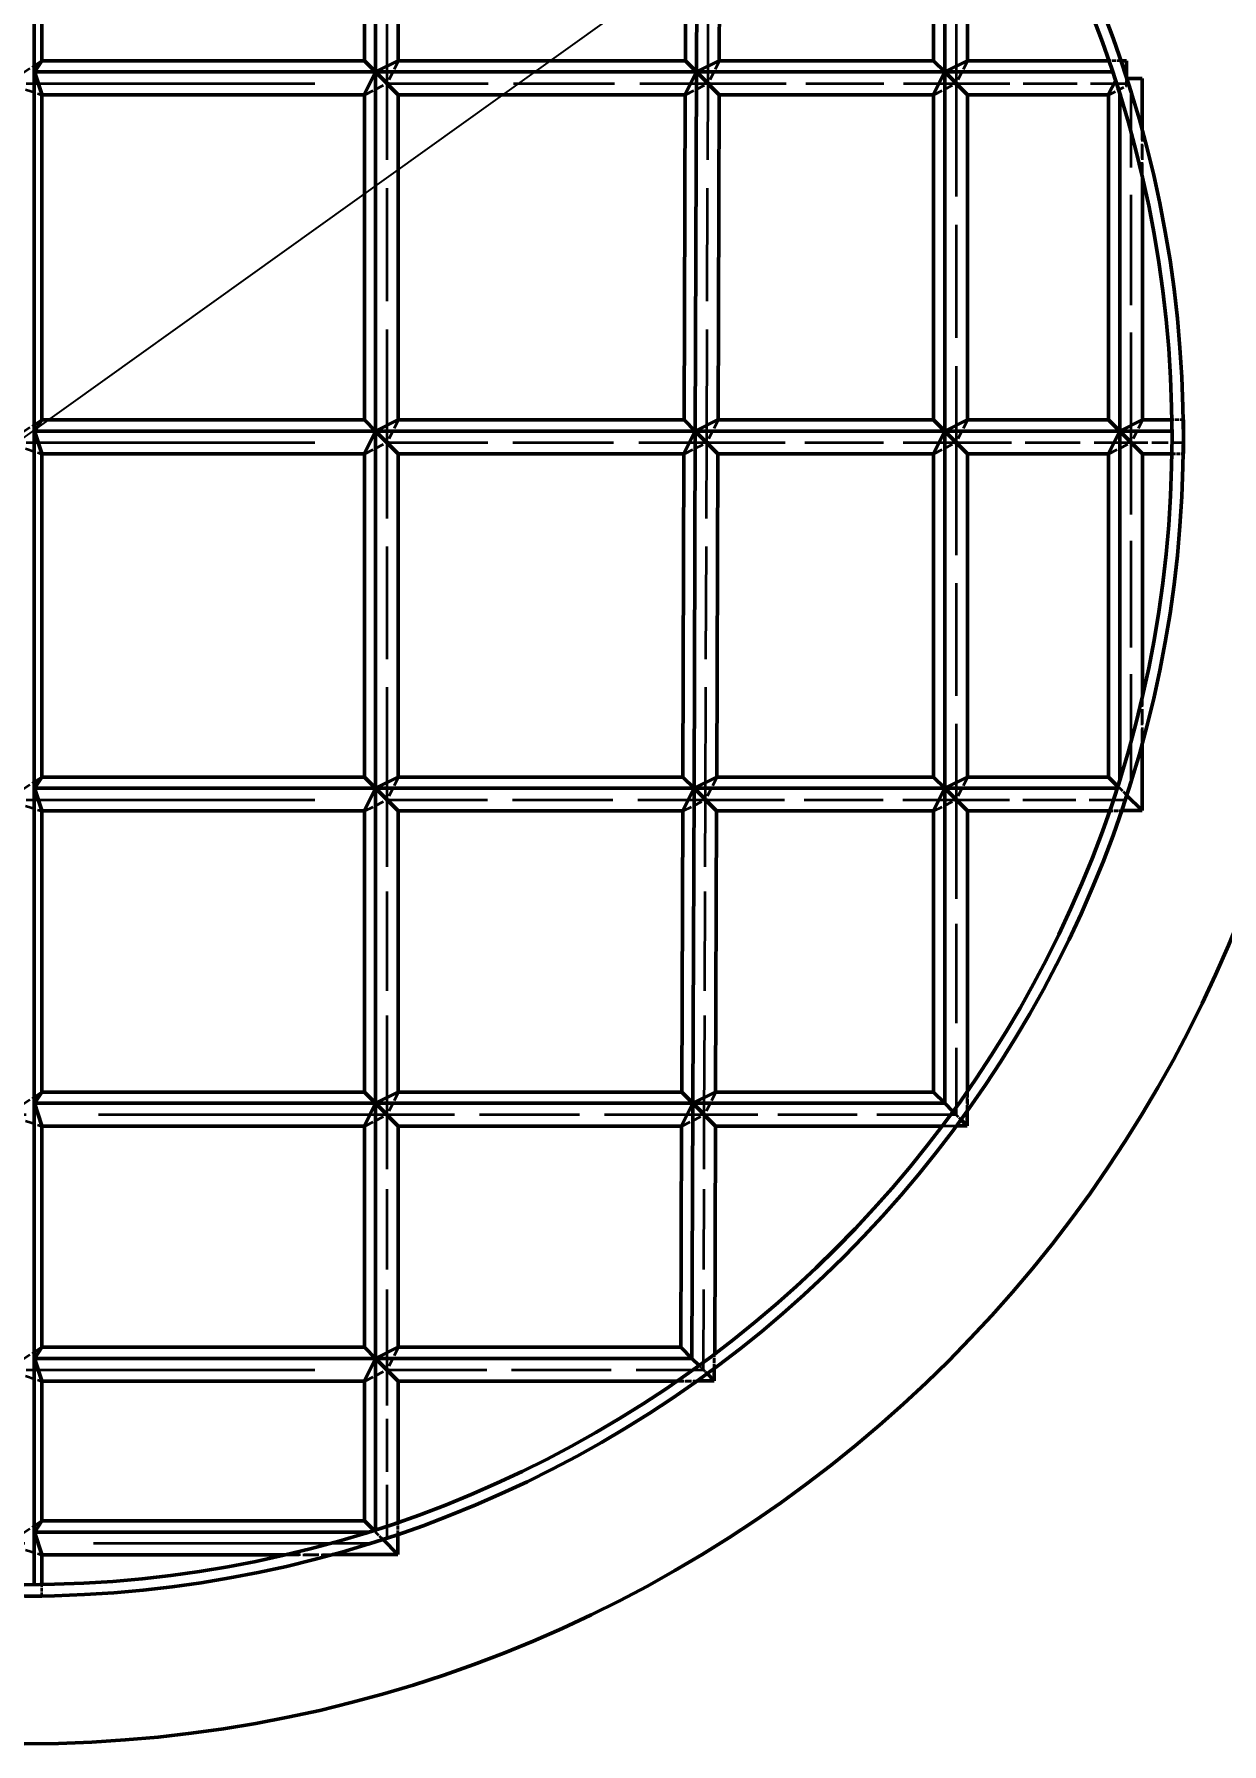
# Model space of a CAD drawing. Header units: millimetres. Extents: x 0 to 19008, y 0 to 13560.
# Drawn here: x 11213 to 11770, y 7329 to 8131 of the extents above; entities that cross this region are included whole.
import ezdxf

# ---------------------------------------------------------------- set-up
doc = ezdxf.new("R2010")
doc.units = ezdxf.units.MM
doc.header["$LTSCALE"] = 32
doc.linetypes.add('DASHED', pattern=[0.2067, 0.1654, -0.0413])
for name, color, linetype, lineweight in [('可见 (ISO)', 7, 'Continuous', 50), ('尺寸 (ISO)', 7, 'Continuous', 25), ('隐藏 (ISO)', 7, 'DASHED', 35)]:
    doc.layers.add(name, color=color, linetype=linetype, lineweight=lineweight)
doc.styles.add('注释文本 (ISO)', font='TAHOMA.TTF')
doc.dimstyles.new('默认 (GB)', dxfattribs={"dimscale": 32, "dimtxt": 3.5, "dimasz": 4, "dimexe": 5, "dimexo": 0, "dimgap": 0.75, "dimtad": 1, "dimrnd": 1e-08, "dimdsep": 46, "dimtxsty": '注释文本 (ISO)', "dimblk": 'Filled-1', "dimcen": 0.09, "dimdle": 10, "dimclrd": 256, "dimclre": 256, "dimclrt": 256, "dimaunit": 1, "dimadec": 3, "dimazin": 2, "dimtfac": 1, "dimtmove": 0, "dimatfit": 3, "dimldrblk": 'Filled-1', "dimfxl": 1, "dimtolj": 1, "dimtzin": 0, "dimlwd": -1, "dimlwe": -1, "dimarcsym": 0})

# ---------------------------------------------------------------- blocks, each defined once
blk = doc.blocks.new('Filled-1')
at = {"color": 0}
for p, q in [((0, 0), (-1, 0.125)), ((-1, 0.125), (-1, -0.125)), ((-1, 0), (0, 0)), ((-1, -0.125), (0, 0))]:
    blk.add_line(p, q, dxfattribs=at)
at = {"color": 0, "flags": 128}
blk.add_lwpolyline([(-1, -0.125), (0, 0), (-1, 0.125), (-1, -0.125)], dxfattribs=at)
at = {"color": 0}
blk.add_solid([(-1, -0.125), (0, 0), (-1, 0.125), (-1, -0.125)], dxfattribs=at)
blk = doc.blocks.new('*D36')
at = {"layer": 'Defpoints', "color": 0, "transparency": 16777216}
for p in [(11707.29, 8299.32), (10709.6, 7585.64)]:
    blk.add_point(p, dxfattribs=at)
at = {"layer": '尺寸 (ISO)', "transparency": 16777216}
for p, q in [((11707.29, 8299.32), (12348.26, 8757.83)), ((10813.71, 7660.11), (11603.18, 8224.85))]:
    blk.add_line(p, q, dxfattribs=at)
at = {"layer": '尺寸 (ISO)', "transparency": 16777216, "xscale": 128, "yscale": 128, "zscale": 128}
for p, rotation in [((11707.29, 8299.32), 35.57748099014895), ((10709.6, 7585.64), 215.5774809901489)]:
    blk.add_blockref('Filled-1', p, dxfattribs=dict(at, rotation=rotation))
at = {"layer": '尺寸 (ISO)', "transparency": 16777216, "insert": (11914.78, 8620.6), "char_height": 112, "attachment_point": 1, "rotation": 35.57748, "style": '注释文本 (ISO)'}
blk.add_mtext('\\A1;∅1150', dxfattribs=at)

msp = doc.modelspace()

# ---------------------------------------------------------------- linework, layer by layer
at = {"layer": '可见 (ISO)'}
for p, q in [((11212.9445, 8481.1314), (11212.9445, 7403.8357)), ((11373.1844, 8113.7224), (11373.1844, 8261.9228)), ((11523.8854, 8113.7224), (11524.4158, 8261.9228)), ((11640.3779, 8259.1039), (11640.3779, 8113.7224)), ((11216.4461, 8251.436), (11216.4461, 8118.9837)), ((11367.9232, 8118.9837), (11367.9232, 8251.436)), ((11383.839, 8118.9837), (11383.839, 8251.2682)), ((11518.6429, 8118.9837), (11519.117, 8251.436)), ((11534.5588, 8118.9837), (11535.0323, 8251.2682)), ((11635.1167, 8251.436), (11635.1167, 8118.9837)), ((11651.0325, 8249.5325), (11651.0325, 8118.9837)), ((11212.9705, 8113.7224), (11216.4461, 8118.9837)), ((11212.9705, 8113.7224), (11373.1844, 8113.7224)), ((11216.4461, 8103.2356), (11212.9705, 8113.7224)), ((11216.4461, 8118.9837), (11367.9232, 8118.9837)), ((11367.9232, 8118.9837), (11373.1844, 8113.7224)), ((11373.1844, 8113.7224), (11367.9232, 8103.2356)), ((11373.1844, 8113.7224), (11383.6712, 8118.9837)), ((11373.1844, 8113.7224), (11523.8854, 8113.7224)), ((11383.839, 8103.0678), (11373.1844, 8113.7224)), ((11373.1844, 7945.2223), (11373.1844, 8113.7224)), ((11383.6712, 8118.9837), (11518.6429, 8118.9837)), ((11523.8854, 8113.7224), (11518.5866, 8103.2356)), ((11518.6429, 8118.9837), (11523.8854, 8113.7224)), ((11523.2823, 7945.2223), (11523.8854, 8113.7224)), ((11523.8854, 8113.7224), (11534.3911, 8118.9837)), ((11523.8854, 8113.7224), (11640.3779, 8113.7224)), ((11534.5019, 8103.0678), (11523.8854, 8113.7224)), ((11534.3911, 8118.9837), (11635.1167, 8118.9837)), ((11635.1167, 8118.9837), (11640.3779, 8113.7224)), ((11640.3779, 8113.7224), (11635.1167, 8103.2356)), ((11640.3779, 8113.7224), (11650.8647, 8118.9837)), ((11640.3779, 8113.7224), (11719.1701, 8113.7224)), ((11651.0325, 8103.0678), (11640.3779, 8113.7224)), ((11640.3779, 8113.7224), (11640.3779, 7945.2223)), ((11650.8647, 8118.9837), (11717.3758, 8118.9837)), ((11723.0175, 8118.9837), (11725.8208, 8118.9837)), ((11724.7921, 8113.7224), (11725.8208, 8113.7224)), ((11725.8208, 8118.9837), (11725.8208, 8113.7224)), ((11725.8208, 8113.7224), (11725.8208, 8110.5888)), ((11720.535, 8109.5963), (11717.3439, 8103.2356)), ((11725.8208, 8110.5888), (11733.092, 8110.5888)), ((11733.092, 8110.5888), (11733.092, 8086.2984)), ((11216.4461, 8103.2356), (11216.4461, 7950.4835)), ((11216.4461, 8103.0678), (11367.9232, 8103.0678)), ((11367.9232, 7950.4835), (11367.9232, 8103.2356)), ((11383.839, 8103.0678), (11518.5859, 8103.0678)), ((11383.839, 7950.4835), (11383.839, 8103.0678)), ((11518.0398, 7950.4835), (11518.5866, 8103.2356)), ((11533.9558, 7950.4835), (11534.5019, 8103.0678)), ((11534.5019, 8103.0678), (11635.1167, 8103.0678)), ((11635.1167, 8103.2356), (11635.1167, 7950.4835)), ((11651.0325, 8103.0678), (11717.3439, 8103.0678)), ((11651.0325, 8103.0678), (11651.0325, 7950.4835)), ((11717.3439, 7950.4835), (11717.3439, 8103.2356)), ((11722.6051, 7945.2223), (11722.6051, 8103.1143)), ((11733.2597, 7950.4835), (11733.2597, 8063.8607)), ((11212.9705, 7945.2223), (11216.4461, 7950.4835)), ((11212.9705, 7945.2223), (11373.1844, 7945.2223)), ((11216.4461, 7934.7355), (11212.9705, 7945.2223)), ((11216.4461, 7950.4835), (11367.9232, 7950.4835)), ((11367.9232, 7950.4835), (11373.1844, 7945.2223)), ((11373.1844, 7945.2223), (11367.9232, 7934.7355)), ((11373.1844, 7945.2223), (11383.6712, 7950.4835)), ((11373.1844, 7777.594), (11373.1844, 7945.2223)), ((11373.1844, 7945.2223), (11523.2823, 7945.2223)), ((11383.839, 7934.5677), (11373.1844, 7945.2223)), ((11383.6712, 7950.4835), (11518.0398, 7950.4835)), ((11523.2823, 7945.2223), (11517.9835, 7934.7355)), ((11518.0398, 7950.4835), (11523.2823, 7945.2223)), ((11522.6823, 7777.594), (11523.2823, 7945.2223)), ((11523.2823, 7945.2223), (11533.788, 7950.4835)), ((11533.8988, 7934.5677), (11523.2823, 7945.2223)), ((11523.2823, 7945.2223), (11640.3779, 7945.2223)), ((11533.788, 7950.4835), (11635.1167, 7950.4835)), ((11635.1167, 7950.4835), (11640.3779, 7945.2223)), ((11640.3779, 7945.2223), (11635.1167, 7934.7355)), ((11640.3779, 7945.2223), (11650.8647, 7950.4835)), ((11651.0325, 7934.5677), (11640.3779, 7945.2223)), ((11640.3779, 7945.2223), (11722.6051, 7945.2223)), ((11640.3779, 7945.2223), (11640.3779, 7777.594)), ((11650.8647, 7950.4835), (11717.3439, 7950.4835)), ((11717.3439, 7950.4835), (11722.6051, 7945.2223)), ((11722.6051, 7945.2223), (11717.3439, 7934.7355)), ((11722.6051, 7945.2223), (11733.092, 7950.4835)), ((11733.2597, 7934.5677), (11722.6051, 7945.2223)), ((11722.6051, 7945.2223), (11747.1058, 7945.2223)), ((11722.6051, 7781.8528), (11722.6051, 7945.2223)), ((11733.092, 7950.4835), (11747.0533, 7950.4835)), ((11752.3873, 7950.4835), (11752.4461, 7950.4835)), ((11752.4392, 7945.2223), (11752.4461, 7945.2223)), ((11752.4461, 7950.4835), (11752.4461, 7945.2223)), ((11752.4461, 7945.2223), (11752.4461, 7942.4835)), ((11752.4461, 7942.4835), (11752.4461, 7934.7355)), ((11216.4461, 7934.7355), (11216.4461, 7782.8552)), ((11216.4461, 7934.5677), (11367.9232, 7934.5677)), ((11367.9232, 7782.8552), (11367.9232, 7934.7355)), ((11383.839, 7782.8552), (11383.839, 7934.5677)), ((11383.839, 7934.5677), (11517.9829, 7934.5677)), ((11517.4399, 7782.8552), (11517.9835, 7934.7355)), ((11533.3558, 7782.8552), (11533.8988, 7934.5677)), ((11533.8988, 7934.5677), (11635.1167, 7934.5677)), ((11635.1167, 7934.7355), (11635.1167, 7782.8552)), ((11651.0325, 7934.5677), (11717.3439, 7934.5677)), ((11651.0325, 7934.5677), (11651.0325, 7782.8552)), ((11717.3439, 7782.8552), (11717.3439, 7934.7355)), ((11733.2597, 7934.5677), (11747.0546, 7934.5677)), ((11733.2597, 7821.1064), (11733.2597, 7934.5677)), ((11752.4461, 7934.7355), (11752.3909, 7934.7355)), ((11733.092, 7798.6687), (11733.092, 7767.1072)), ((11212.9705, 7777.594), (11216.4461, 7782.8552)), ((11216.4461, 7782.8552), (11367.9232, 7782.8552)), ((11367.9232, 7782.8552), (11373.1844, 7777.594)), ((11373.1844, 7777.594), (11383.6712, 7782.8552)), ((11383.6712, 7782.8552), (11517.4399, 7782.8552)), ((11517.4399, 7782.8552), (11522.6823, 7777.594)), ((11522.6823, 7777.594), (11533.188, 7782.8552)), ((11533.188, 7782.8552), (11635.1167, 7782.8552)), ((11635.1167, 7782.8552), (11640.3779, 7777.594)), ((11640.3779, 7777.594), (11650.8647, 7782.8552)), ((11650.8647, 7782.8552), (11717.3439, 7782.8552)), ((11717.3439, 7782.8552), (11721.5828, 7778.6163)), ((11212.9705, 7777.594), (11373.1844, 7777.594)), ((11216.4461, 7767.1072), (11212.9705, 7777.594)), ((11373.1844, 7777.594), (11367.9232, 7767.1072)), ((11373.1844, 7629.7219), (11373.1844, 7777.594)), ((11373.1844, 7777.594), (11522.6823, 7777.594)), ((11383.839, 7766.9394), (11373.1844, 7777.594)), ((11522.6823, 7777.594), (11517.3835, 7767.1072)), ((11522.1531, 7629.7219), (11522.6823, 7777.594)), ((11522.6823, 7777.594), (11640.3779, 7777.594)), ((11533.2989, 7766.9394), (11522.6823, 7777.594)), ((11640.3779, 7777.594), (11635.1167, 7767.1072)), ((11640.3779, 7777.594), (11721.2552, 7777.594)), ((11651.0325, 7766.9394), (11640.3779, 7777.594)), ((11640.3779, 7777.594), (11640.3779, 7629.7219)), ((11725.8208, 7774.3783), (11733.092, 7767.1072)), ((11216.4461, 7767.1072), (11216.4461, 7634.9831)), ((11216.4461, 7766.9394), (11367.9232, 7766.9394)), ((11367.9232, 7634.9831), (11367.9232, 7767.1072)), ((11383.839, 7634.9831), (11383.839, 7766.9394)), ((11383.839, 7766.9394), (11517.3829, 7766.9394)), ((11516.9107, 7634.9831), (11517.3835, 7767.1072)), ((11532.8266, 7634.9831), (11533.2989, 7766.9394)), ((11533.2989, 7766.9394), (11635.1167, 7766.9394)), ((11635.1167, 7767.1072), (11635.1167, 7634.9831)), ((11651.0325, 7766.9394), (11717.7064, 7766.9394)), ((11651.0325, 7766.9394), (11651.0325, 7635.4346)), ((11733.092, 7767.1072), (11723.4015, 7767.1072)), ((11212.9705, 7629.7219), (11216.4461, 7634.9831)), ((11367.9232, 7634.9831), (11216.4461, 7634.9831)), ((11367.9232, 7634.9831), (11373.1844, 7629.7219)), ((11373.1844, 7629.7219), (11383.6712, 7634.9831)), ((11516.9107, 7634.9831), (11383.6712, 7634.9831)), ((11516.9107, 7634.9831), (11522.1531, 7629.7219)), ((11522.1531, 7629.7219), (11532.6588, 7634.9831)), ((11635.1167, 7634.9831), (11532.6588, 7634.9831)), ((11640.3779, 7629.7219), (11635.1167, 7634.9831)), ((11373.1844, 7629.7219), (11212.9705, 7629.7219)), ((11216.4461, 7619.2351), (11212.9705, 7629.7219)), ((11373.1844, 7629.7219), (11367.9232, 7619.2351)), ((11373.1844, 7510.0467), (11373.1844, 7629.7219)), ((11522.1531, 7629.7219), (11373.1844, 7629.7219)), ((11383.839, 7619.0673), (11373.1844, 7629.7219)), ((11522.1531, 7629.7219), (11516.8543, 7619.2351)), ((11521.7248, 7510.0467), (11522.1531, 7629.7219)), ((11640.3779, 7629.7219), (11522.1531, 7629.7219)), ((11532.7696, 7619.0673), (11522.1531, 7629.7219)), ((11644.2366, 7625.8632), (11640.3779, 7629.7219)), ((11650.8647, 7619.2351), (11648.0543, 7622.0454)), ((11650.8647, 7625.9369), (11650.8647, 7619.2351)), ((11216.4461, 7619.2351), (11216.4461, 7515.3079)), ((11367.9232, 7619.0673), (11216.4461, 7619.0673)), ((11367.9232, 7515.3079), (11367.9232, 7619.2351)), ((11383.839, 7515.3079), (11383.839, 7619.0673)), ((11516.8537, 7619.0673), (11383.839, 7619.0673)), ((11516.4823, 7515.3079), (11516.8543, 7619.2351)), ((11532.3868, 7512.1067), (11532.7696, 7619.0673)), ((11639.2171, 7619.0673), (11532.7696, 7619.0673)), ((11650.8647, 7619.2351), (11645.992, 7619.2351)), ((11212.9705, 7510.0467), (11216.4461, 7515.3079)), ((11216.4461, 7499.5598), (11212.9705, 7510.0467)), ((11212.9705, 7510.0467), (11373.1844, 7510.0467)), ((11216.4461, 7515.3079), (11367.9232, 7515.3079)), ((11367.9232, 7515.3079), (11373.1844, 7510.0467)), ((11373.1844, 7510.0467), (11367.9232, 7499.5598)), ((11373.1844, 7510.0467), (11383.6712, 7515.3079)), ((11373.1844, 7510.0467), (11521.7248, 7510.0467)), ((11383.839, 7499.3921), (11373.1844, 7510.0467)), ((11373.1844, 7429.6258), (11373.1844, 7510.0467)), ((11383.6712, 7515.3079), (11516.4823, 7515.3079)), ((11516.4823, 7515.3079), (11521.7248, 7510.0467)), ((11521.7248, 7510.0467), (11525.0664, 7506.693)), ((11528.8763, 7502.8695), (11532.1741, 7499.5598)), ((11532.1947, 7505.3076), (11532.1741, 7499.5598)), ((11216.4461, 7499.5598), (11216.4461, 7433.7369)), ((11216.4461, 7499.3921), (11367.9232, 7499.3921)), ((11367.9232, 7433.7369), (11367.9232, 7499.5598)), ((11383.839, 7499.3921), (11514.7657, 7499.3921)), ((11383.839, 7433.1712), (11383.839, 7499.3921)), ((11532.1741, 7499.5598), (11524.2856, 7499.5598)), ((11212.9705, 7428.4757), (11216.4461, 7433.7369)), ((11367.9232, 7433.7369), (11216.4461, 7433.7369)), ((11367.9232, 7433.7369), (11372.3133, 7429.3468)), ((11216.4461, 7417.9889), (11212.9705, 7428.4757)), ((11369.56, 7428.4757), (11212.9705, 7428.4757)), ((11376.5513, 7425.1088), (11383.6712, 7417.9889)), ((11383.6712, 7427.4766), (11383.6712, 7417.9889)), ((11216.4461, 7417.9889), (11216.4461, 7403.8763)), ((11216.4461, 7417.8211), (11330.4751, 7417.8211)), ((11383.6712, 7417.9889), (11352.8114, 7417.9889)), ((11212.9445, 7398.4835), (11208.4461, 7398.4835)), ((11212.9445, 7398.5021), (11212.9445, 7398.4835)), ((11216.4461, 7398.4835), (11212.9445, 7398.4835)), ((11216.4461, 7398.5424), (11216.4461, 7398.4835))]:
    msp.add_line(p, q, dxfattribs=at)
for radius in [613.3333, 544, 538.6667]:
    msp.add_circle((11208.4461, 7942.4835), radius, dxfattribs=at)
at = {"layer": '隐藏 (ISO)', "ltscale": 8.821049}
msp.add_line((11378.5778, 8108.3291), (11378.5778, 8256.5295), dxfattribs=at)
at = {"layer": '隐藏 (ISO)', "ltscale": 8.821105}
msp.add_line((11529.2594, 8108.3291), (11529.7899, 8256.5295), dxfattribs=at)
at = {"layer": '隐藏 (ISO)', "ltscale": 8.974282}
msp.add_line((11645.7713, 8259.1039), (11645.7713, 8108.3291), dxfattribs=at)
at = {"layer": '隐藏 (ISO)', "ltscale": 1.005109}
for p, q in [((11216.4461, 8118.9837), (11203.3199, 8110.3125)), ((11216.4461, 7950.4835), (11203.3199, 7941.8124)), ((11216.4461, 7782.8552), (11203.3199, 7774.1841)), ((11216.4461, 7634.9831), (11203.3199, 7626.312)), ((11216.4461, 7515.3079), (11203.3199, 7506.6368)), ((11216.4461, 7433.7369), (11203.3199, 7425.0658))]:
    msp.add_line(p, q, dxfattribs=at)
at = {"layer": '隐藏 (ISO)', "ltscale": 0.826433}
for p, q in [((11383.839, 8118.8159), (11378.5778, 8108.3291)), ((11651.0325, 8118.8159), (11645.7713, 8108.3291)), ((11368.091, 8103.0678), (11378.5778, 8108.3291)), ((11635.2844, 8103.0678), (11645.7713, 8108.3291)), ((11383.839, 7950.3158), (11378.5778, 7939.8289)), ((11651.0325, 7950.3158), (11645.7713, 7939.8289)), ((11733.2597, 7950.3158), (11727.9985, 7939.8289)), ((11368.091, 7934.5677), (11378.5778, 7939.8289)), ((11635.2844, 7934.5677), (11645.7713, 7939.8289)), ((11717.5117, 7934.5677), (11727.9985, 7939.8289)), ((11383.839, 7782.6874), (11378.5778, 7772.2006)), ((11651.0325, 7782.6874), (11645.7713, 7772.2006)), ((11368.091, 7766.9394), (11378.5778, 7772.2006)), ((11635.2844, 7766.9394), (11645.7713, 7772.2006)), ((11383.839, 7634.8153), (11378.5778, 7624.3285)), ((11368.091, 7619.0673), (11378.5778, 7624.3285)), ((11383.839, 7515.1401), (11378.5778, 7504.6533)), ((11368.091, 7499.3921), (11378.5778, 7504.6533))]:
    msp.add_line(p, q, dxfattribs=at)
at = {"layer": '隐藏 (ISO)', "ltscale": 0.015696}
for p, q in [((11383.6712, 8118.9837), (11383.839, 8118.8159)), ((11650.8647, 8118.9837), (11651.0325, 8118.8159)), ((11367.9232, 8103.2356), (11368.091, 8103.0678)), ((11635.1167, 8103.2356), (11635.2844, 8103.0678)), ((11717.3439, 8103.2356), (11717.5117, 8103.0678)), ((11383.6712, 7950.4835), (11383.839, 7950.3158)), ((11650.8647, 7950.4835), (11651.0325, 7950.3158)), ((11733.092, 7950.4835), (11733.2597, 7950.3158)), ((11367.9232, 7934.7355), (11368.091, 7934.5677)), ((11635.1167, 7934.7355), (11635.2844, 7934.5677)), ((11717.3439, 7934.7355), (11717.5117, 7934.5677)), ((11383.6712, 7782.8552), (11383.839, 7782.6874)), ((11650.8647, 7782.8552), (11651.0325, 7782.6874)), ((11367.9232, 7767.1072), (11368.091, 7766.9394)), ((11635.1167, 7767.1072), (11635.2844, 7766.9394)), ((11383.6712, 7634.9831), (11383.839, 7634.8153)), ((11367.9232, 7619.2351), (11368.091, 7619.0673)), ((11383.6712, 7515.3079), (11383.839, 7515.1401)), ((11367.9232, 7499.5598), (11368.091, 7499.3921))]:
    msp.add_line(p, q, dxfattribs=at)
at = {"layer": '隐藏 (ISO)', "ltscale": 0.009887}
for p, q in [((11383.839, 8118.8159), (11383.839, 8118.9837)), ((11534.5582, 8118.8159), (11534.5588, 8118.9837)), ((11651.0325, 8118.9837), (11651.0325, 8118.8159)), ((11367.9232, 8103.0678), (11368.091, 8103.0678)), ((11518.5859, 8103.0678), (11518.7537, 8103.0678)), ((11635.1167, 8103.0678), (11635.2844, 8103.0678)), ((11717.3439, 8103.0678), (11717.5117, 8103.0678)), ((11383.839, 7950.3158), (11383.839, 7950.4835)), ((11533.9552, 7950.3158), (11533.9558, 7950.4835)), ((11651.0325, 7950.4835), (11651.0325, 7950.3158)), ((11733.2597, 7950.3158), (11733.2597, 7950.4835)), ((11367.9232, 7934.5677), (11368.091, 7934.5677)), ((11517.9829, 7934.5677), (11518.1507, 7934.5677)), ((11635.1167, 7934.5677), (11635.2844, 7934.5677)), ((11717.3439, 7934.5677), (11717.5117, 7934.5677)), ((11383.839, 7782.6874), (11383.839, 7782.8552)), ((11533.3552, 7782.6874), (11533.3558, 7782.8552)), ((11651.0325, 7782.8552), (11651.0325, 7782.6874)), ((11367.9232, 7766.9394), (11368.091, 7766.9394)), ((11517.3829, 7766.9394), (11517.5507, 7766.9394)), ((11635.1167, 7766.9394), (11635.2844, 7766.9394)), ((11383.839, 7634.8153), (11383.839, 7634.9831)), ((11532.826, 7634.8153), (11532.8266, 7634.9831)), ((11368.091, 7619.0673), (11367.9232, 7619.0673)), ((11517.0215, 7619.0673), (11516.8537, 7619.0673)), ((11383.839, 7515.1401), (11383.839, 7515.3079)), ((11367.9232, 7499.3921), (11368.091, 7499.3921))]:
    msp.add_line(p, q, dxfattribs=at)
at = {"layer": '隐藏 (ISO)', "ltscale": 0.827282}
for p, q in [((11534.5582, 8118.8159), (11529.2594, 8108.3291)), ((11518.7537, 8103.0678), (11529.2594, 8108.3291)), ((11533.9552, 7950.3158), (11528.6564, 7939.8289)), ((11518.1507, 7934.5677), (11528.6564, 7939.8289)), ((11533.3552, 7782.6874), (11528.0564, 7772.2006)), ((11517.5507, 7766.9394), (11528.0564, 7772.2006)), ((11532.826, 7634.8153), (11527.5272, 7624.3285)), ((11517.0215, 7619.0673), (11527.5272, 7624.3285))]:
    msp.add_line(p, q, dxfattribs=at)
at = {"layer": '隐藏 (ISO)', "ltscale": 0.015673}
for p, q in [((11534.3911, 8118.9837), (11534.5582, 8118.8159)), ((11518.5866, 8103.2356), (11518.7537, 8103.0678)), ((11533.788, 7950.4835), (11533.9552, 7950.3158)), ((11517.9835, 7934.7355), (11518.1507, 7934.5677)), ((11533.188, 7782.8552), (11533.3552, 7782.6874)), ((11517.3835, 7767.1072), (11517.5507, 7766.9394)), ((11532.6588, 7634.9831), (11532.826, 7634.8153)), ((11516.8543, 7619.2351), (11517.0215, 7619.0673))]:
    msp.add_line(p, q, dxfattribs=at)
at = {"layer": '隐藏 (ISO)', "ltscale": 0.3357}
msp.add_line((11723.0175, 8118.9837), (11717.3758, 8118.9837), dxfattribs=at)
at = {"layer": '隐藏 (ISO)', "ltscale": 25.611359}
for p, q in [((11039.7703, 8108.3291), (11378.5778, 8108.3291)), ((11039.7703, 7939.8289), (11378.5778, 7939.8289)), ((11039.7703, 7772.2006), (11378.5778, 7772.2006)), ((11378.5778, 7624.3285), (11039.7703, 7624.3285)), ((11039.7703, 7504.6533), (11378.5778, 7504.6533))]:
    msp.add_line(p, q, dxfattribs=at)
at = {"layer": '隐藏 (ISO)', "ltscale": 0.883092}
for p, q in [((11203.3199, 8107.334), (11216.1921, 8103.0678)), ((11203.3199, 7938.8338), (11216.1921, 7934.5677)), ((11203.3199, 7771.2055), (11216.1921, 7766.9394)), ((11203.3199, 7623.3334), (11216.1921, 7619.0673)), ((11203.3199, 7503.6582), (11216.1921, 7499.3921)), ((11203.3199, 7422.0872), (11216.1921, 7417.8211))]:
    msp.add_line(p, q, dxfattribs=at)
at = {"layer": '隐藏 (ISO)', "ltscale": 8.968738}
msp.add_line((11378.5778, 8108.3291), (11529.2594, 8108.3291), dxfattribs=at)
at = {"layer": '隐藏 (ISO)', "ltscale": 10.029325}
for p, q in [((11378.5778, 7939.8289), (11378.5778, 8108.3291)), ((11645.7713, 8108.3291), (11645.7713, 7939.8289))]:
    msp.add_line(p, q, dxfattribs=at)
at = {"layer": '隐藏 (ISO)', "ltscale": 10.02939}
msp.add_line((11528.6564, 7939.8289), (11529.2594, 8108.3291), dxfattribs=at)
at = {"layer": '隐藏 (ISO)', "ltscale": 6.934889}
msp.add_line((11529.2594, 8108.3291), (11645.7713, 8108.3291), dxfattribs=at)
at = {"layer": '隐藏 (ISO)', "ltscale": 4.764592}
msp.add_line((11645.7713, 8108.3291), (11725.8208, 8108.3291), dxfattribs=at)
at = {"layer": '隐藏 (ISO)', "ltscale": 0.654796}
msp.add_line((11717.5117, 8103.0678), (11725.8208, 8107.2365), dxfattribs=at)
at = {"layer": '隐藏 (ISO)', "ltscale": 0.004783}
msp.add_line((11725.7388, 8110.5888), (11725.8208, 8110.5888), dxfattribs=at)
at = {"layer": '隐藏 (ISO)', "ltscale": 0.007623}
msp.add_line((11725.8208, 8110.5067), (11725.7388, 8110.5888), dxfattribs=at)
at = {"layer": '隐藏 (ISO)', "ltscale": 0.194549}
msp.add_line((11725.8208, 8107.2365), (11725.8208, 8110.5067), dxfattribs=at)
at = {"layer": '隐藏 (ISO)', "ltscale": 9.755739}
msp.add_line((11727.9985, 7939.8289), (11727.9985, 8103.7327), dxfattribs=at)
at = {"layer": '隐藏 (ISO)', "ltscale": 0.01935}
for p, q in [((11216.1921, 8103.0678), (11216.4461, 8103.2356)), ((11216.1921, 7934.5677), (11216.4461, 7934.7355)), ((11216.1921, 7766.9394), (11216.4461, 7767.1072)), ((11216.1921, 7619.0673), (11216.4461, 7619.2351)), ((11216.1921, 7499.3921), (11216.4461, 7499.5598)), ((11216.1921, 7417.8211), (11216.4461, 7417.9889))]:
    msp.add_line(p, q, dxfattribs=at)
at = {"layer": '隐藏 (ISO)', "ltscale": 0.015018}
for p, q in [((11216.1921, 8103.0678), (11216.4461, 8103.0678)), ((11216.1921, 7934.5677), (11216.4461, 7934.5677)), ((11216.1921, 7766.9394), (11216.4461, 7766.9394)), ((11216.4461, 7619.0673), (11216.1921, 7619.0673)), ((11216.1921, 7499.3921), (11216.4461, 7499.3921)), ((11216.1921, 7417.8211), (11216.4461, 7417.8211))]:
    msp.add_line(p, q, dxfattribs=at)
at = {"layer": '隐藏 (ISO)', "ltscale": 1.292387}
for p, q in [((11733.092, 8064.5839), (11733.092, 8086.2984)), ((11733.092, 7798.6687), (11733.092, 7820.3832))]:
    msp.add_line(p, q, dxfattribs=at)
at = {"layer": '隐藏 (ISO)', "ltscale": 1.298917}
for p, q in [((11733.2597, 8063.8607), (11733.2597, 8085.6849)), ((11733.2597, 7799.2822), (11733.2597, 7821.1064))]:
    msp.add_line(p, q, dxfattribs=at)
at = {"layer": '隐藏 (ISO)', "ltscale": 0.317384}
for p, q in [((11752.3873, 7950.4835), (11747.0533, 7950.4835)), ((11216.4461, 7398.5424), (11216.4461, 7403.8763))]:
    msp.add_line(p, q, dxfattribs=at)
at = {"layer": '隐藏 (ISO)', "ltscale": 9.977435}
for p, q in [((11378.5778, 7772.2006), (11378.5778, 7939.8289)), ((11645.7713, 7939.8289), (11645.7713, 7772.2006))]:
    msp.add_line(p, q, dxfattribs=at)
at = {"layer": '隐藏 (ISO)', "ltscale": 8.932842}
msp.add_line((11378.5778, 7939.8289), (11528.6564, 7939.8289), dxfattribs=at)
at = {"layer": '隐藏 (ISO)', "ltscale": 9.977499}
msp.add_line((11528.0564, 7772.2006), (11528.6564, 7939.8289), dxfattribs=at)
at = {"layer": '隐藏 (ISO)', "ltscale": 6.970785}
msp.add_line((11528.6564, 7939.8289), (11645.7713, 7939.8289), dxfattribs=at)
at = {"layer": '隐藏 (ISO)', "ltscale": 4.894211}
msp.add_line((11645.7713, 7939.8289), (11727.9985, 7939.8289), dxfattribs=at)
at = {"layer": '隐藏 (ISO)', "ltscale": 1.454678}
msp.add_line((11727.9985, 7939.8289), (11752.4396, 7939.8289), dxfattribs=at)
at = {"layer": '隐藏 (ISO)', "ltscale": 9.439728}
msp.add_line((11727.9985, 7781.2344), (11727.9985, 7939.8289), dxfattribs=at)
at = {"layer": '隐藏 (ISO)', "ltscale": 0.317383}
msp.add_line((11747.0546, 7934.5677), (11752.3885, 7934.5677), dxfattribs=at)
at = {"layer": '隐藏 (ISO)', "ltscale": 0.317382}
msp.add_line((11747.057, 7934.7355), (11752.3909, 7934.7355), dxfattribs=at)
at = {"layer": '隐藏 (ISO)', "ltscale": 0.398884}
for p, q in [((11725.8208, 7774.3783), (11721.5828, 7778.6163)), ((11376.5513, 7425.1088), (11372.3133, 7429.3468))]:
    msp.add_line(p, q, dxfattribs=at)
at = {"layer": '隐藏 (ISO)', "ltscale": 8.801508}
for p, q in [((11378.5778, 7624.3285), (11378.5778, 7772.2006)), ((11645.7713, 7772.2006), (11645.7713, 7624.3285))]:
    msp.add_line(p, q, dxfattribs=at)
at = {"layer": '隐藏 (ISO)', "ltscale": 8.897133}
msp.add_line((11378.5778, 7772.2006), (11528.0564, 7772.2006), dxfattribs=at)
at = {"layer": '隐藏 (ISO)', "ltscale": 8.801564}
msp.add_line((11527.5272, 7624.3285), (11528.0564, 7772.2006), dxfattribs=at)
at = {"layer": '隐藏 (ISO)', "ltscale": 7.006495}
msp.add_line((11528.0564, 7772.2006), (11645.7713, 7772.2006), dxfattribs=at)
at = {"layer": '隐藏 (ISO)', "ltscale": 4.722174}
msp.add_line((11645.7713, 7772.2006), (11725.1082, 7772.2006), dxfattribs=at)
at = {"layer": '隐藏 (ISO)', "ltscale": 0.335485}
msp.add_line((11717.7064, 7766.9394), (11723.3444, 7766.9394), dxfattribs=at)
at = {"layer": '隐藏 (ISO)', "ltscale": 0.335447}
msp.add_line((11717.7642, 7767.1072), (11723.4015, 7767.1072), dxfattribs=at)
at = {"layer": '隐藏 (ISO)', "ltscale": 0.550832}
msp.add_line((11650.8647, 7625.9369), (11650.8647, 7635.1929), dxfattribs=at)
at = {"layer": '隐藏 (ISO)', "ltscale": 0.551253}
msp.add_line((11651.0325, 7635.4346), (11651.0325, 7626.1715), dxfattribs=at)
at = {"layer": '隐藏 (ISO)', "ltscale": 7.123181}
msp.add_line((11378.5778, 7504.6533), (11378.5778, 7624.3285), dxfattribs=at)
at = {"layer": '隐藏 (ISO)', "ltscale": 8.865631}
msp.add_line((11527.5272, 7624.3285), (11378.5778, 7624.3285), dxfattribs=at)
at = {"layer": '隐藏 (ISO)', "ltscale": 7.123227}
msp.add_line((11527.0989, 7504.6533), (11527.5272, 7624.3285), dxfattribs=at)
at = {"layer": '隐藏 (ISO)', "ltscale": 7.037996}
msp.add_line((11645.7713, 7624.3285), (11527.5272, 7624.3285), dxfattribs=at)
at = {"layer": '隐藏 (ISO)', "ltscale": 0.144382}
msp.add_line((11644.2366, 7625.8632), (11645.7713, 7624.3285), dxfattribs=at)
at = {"layer": '隐藏 (ISO)', "ltscale": 0.271457}
msp.add_line((11645.7713, 7624.3285), (11648.0543, 7622.0454), dxfattribs=at)
at = {"layer": '隐藏 (ISO)', "ltscale": 0.39577}
msp.add_line((11645.868, 7619.0673), (11639.2171, 7619.0673), dxfattribs=at)
at = {"layer": '隐藏 (ISO)', "ltscale": 0.395656}
msp.add_line((11639.3431, 7619.2351), (11645.992, 7619.2351), dxfattribs=at)
at = {"layer": '隐藏 (ISO)', "ltscale": 0.397068}
msp.add_line((11532.1947, 7505.3076), (11532.2186, 7511.9802), dxfattribs=at)
at = {"layer": '隐藏 (ISO)', "ltscale": 0.397184}
msp.add_line((11532.3629, 7505.4322), (11532.3868, 7512.1067), dxfattribs=at)
at = {"layer": '隐藏 (ISO)', "ltscale": 8.840137}
msp.add_line((11378.5778, 7504.6533), (11527.0989, 7504.6533), dxfattribs=at)
at = {"layer": '隐藏 (ISO)', "ltscale": 4.695076}
msp.add_line((11378.5778, 7425.7716), (11378.5778, 7504.6533), dxfattribs=at)
at = {"layer": '隐藏 (ISO)', "ltscale": 0.191657}
msp.add_line((11527.0989, 7504.6533), (11525.0664, 7506.693), dxfattribs=at)
at = {"layer": '隐藏 (ISO)', "ltscale": 0.211878}
msp.add_line((11528.8763, 7502.8695), (11527.0989, 7504.6533), dxfattribs=at)
at = {"layer": '隐藏 (ISO)', "ltscale": 0.552527}
msp.add_line((11514.7657, 7499.3921), (11524.0502, 7499.3921), dxfattribs=at)
at = {"layer": '隐藏 (ISO)', "ltscale": 0.552103}
msp.add_line((11515.0083, 7499.5598), (11524.2856, 7499.5598), dxfattribs=at)
at = {"layer": '隐藏 (ISO)', "ltscale": 0.335413}
msp.add_line((11383.6712, 7427.4766), (11383.6712, 7433.1134), dxfattribs=at)
at = {"layer": '隐藏 (ISO)', "ltscale": 0.335451}
msp.add_line((11383.839, 7427.5337), (11383.839, 7433.1712), dxfattribs=at)
at = {"layer": '隐藏 (ISO)', "ltscale": 24.452032}
msp.add_line((11370.1816, 7423.0823), (11046.7106, 7423.0823), dxfattribs=at)
at = {"layer": '隐藏 (ISO)', "ltscale": 1.293028}
msp.add_line((11330.4751, 7417.8211), (11352.2004, 7417.8211), dxfattribs=at)
at = {"layer": '隐藏 (ISO)', "ltscale": 1.286589}
msp.add_line((11331.1943, 7417.9889), (11352.8114, 7417.9889), dxfattribs=at)

# ---------------------------------------------------------------- dimensions: what is measured, and where the dimension line sits
at = {"layer": '尺寸 (ISO)'}
dim = msp.add_diameter_dim_2p(p1=(10709.604, 7585.6441), p2=(11707.2882, 8299.3229), dimstyle='默认 (GB)', override={"dimgap": 0.75, "dimdec": 2, "dimlfac": 0.9375, "dimtol": 0, "dimlim": 0, "dimtp": 0, "dimtm": 0, "dimtdec": 2, "dimatfit": 2}, dxfattribs=at)
dim.commit()
dim.dimension.update_dxf_attribs({"geometry": '*D36', "text_midpoint": (12162.6583, 8625.0653), "dimtype": 163})

doc.saveas('drawing.dxf')
